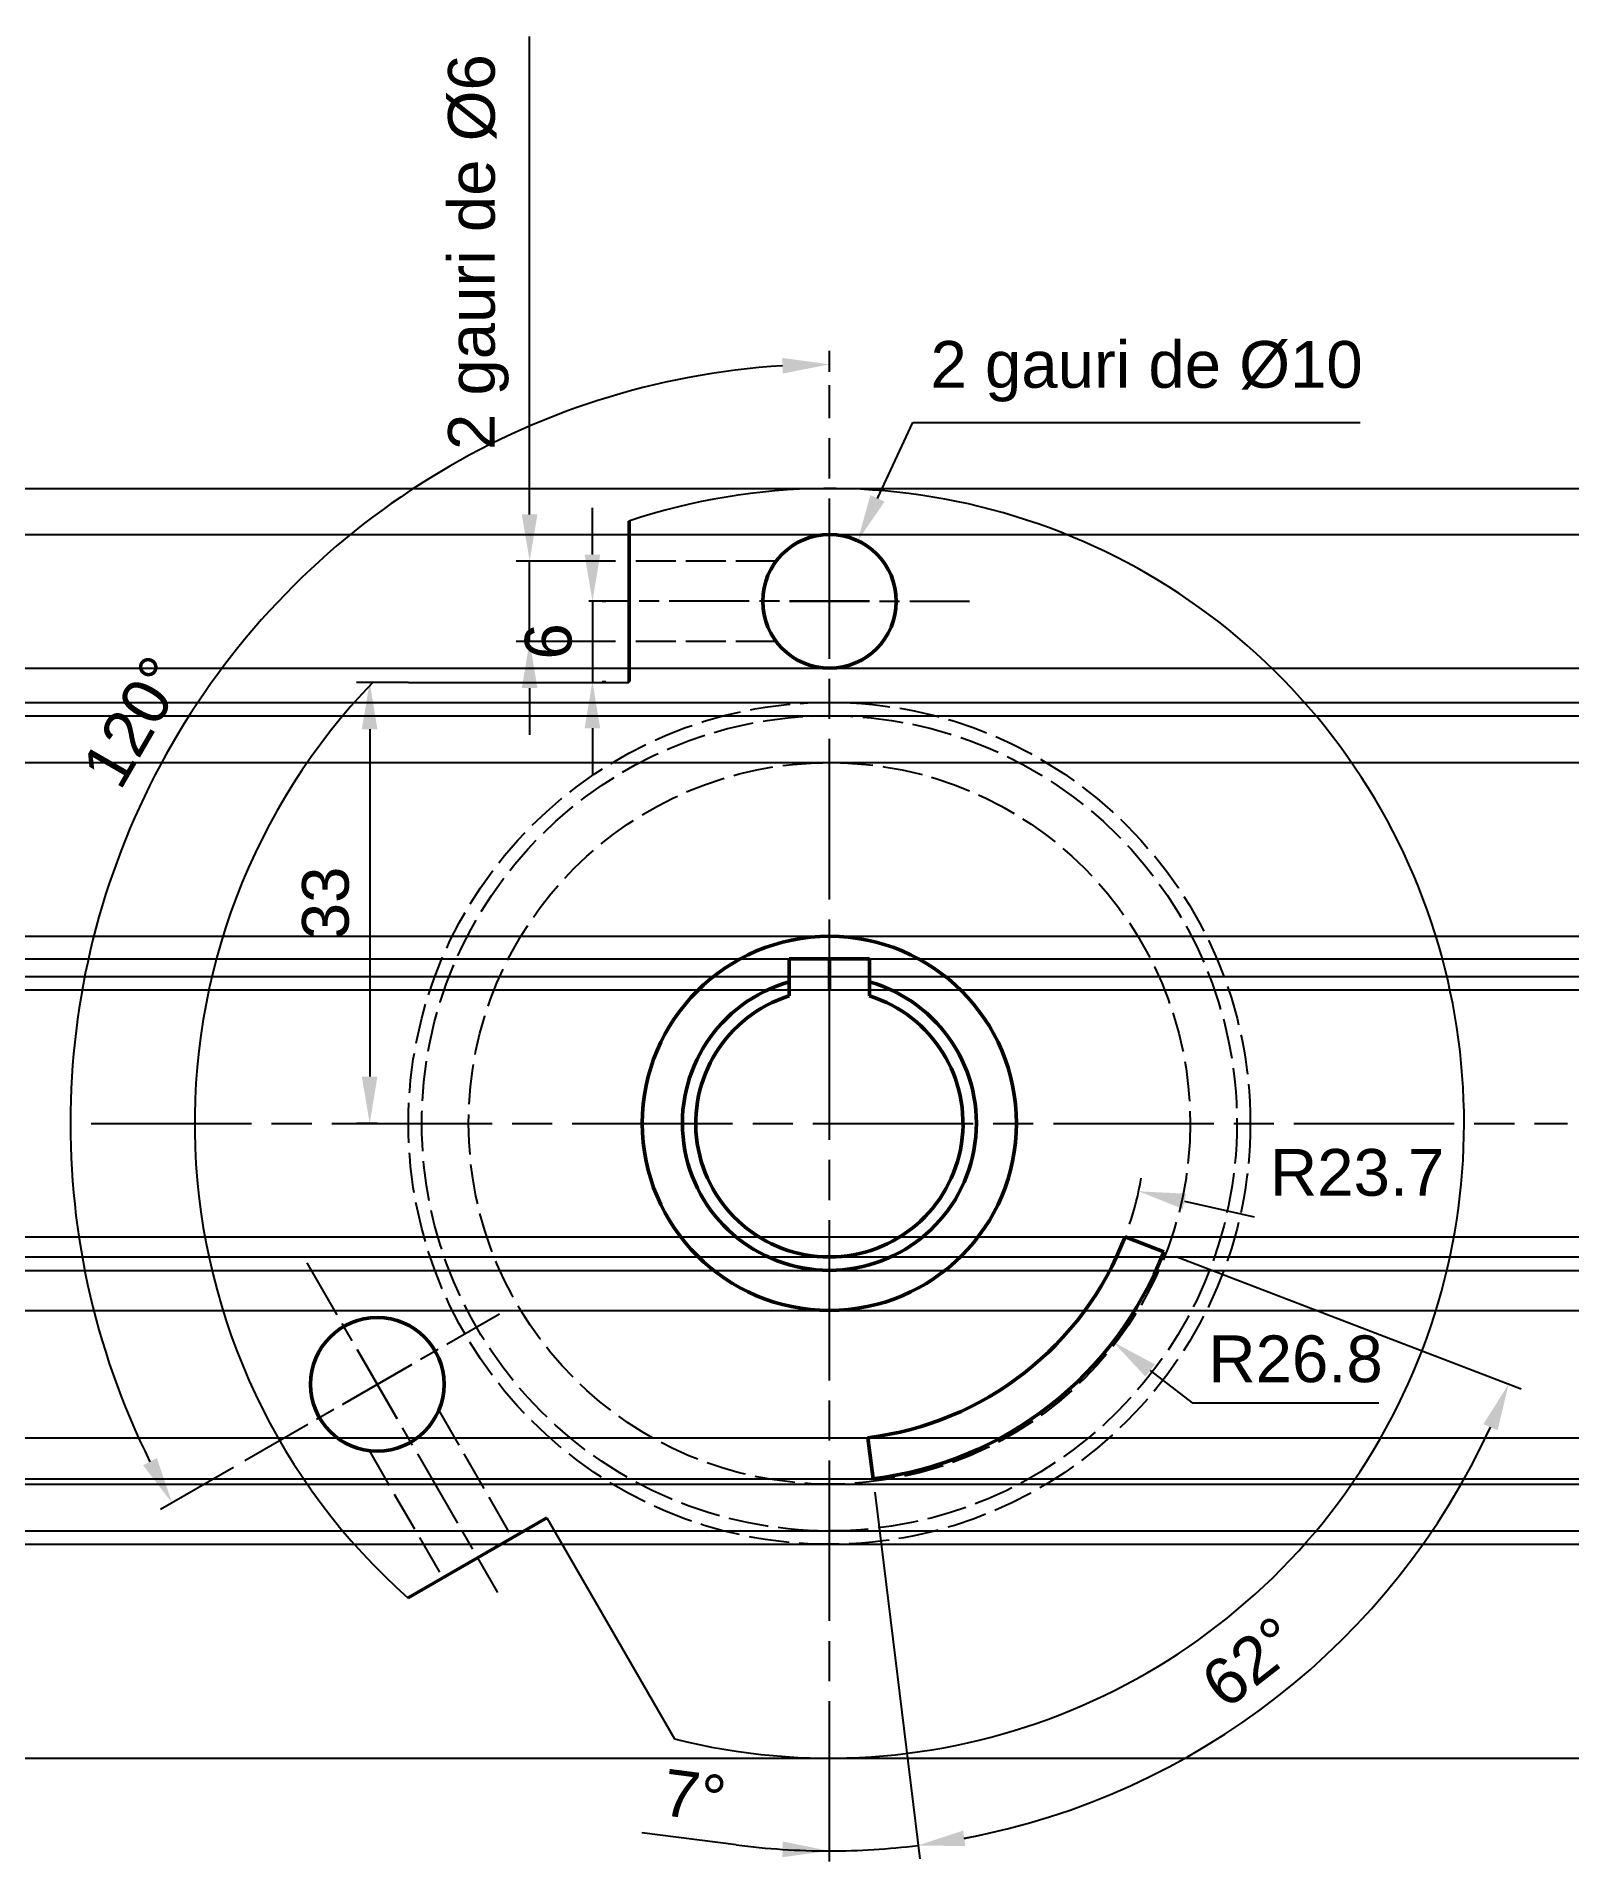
# Model space of a CAD drawing. Header units: millimetres. Extents: x 1887 to 2210, y 1297 to 1434.
# Drawn here: x 1887 to 2001.6, y 1297.3 to 1433.8 of the extents above.
import ezdxf

# ---------------------------------------------------------------- set-up
doc = ezdxf.new("R2010")
doc.units = ezdxf.units.MM
for name, pattern in [('AM_ISO02W050', [7.5, 6, -1.5]), ('AM_ISO02W050x2', [3.75, 3, -0.75]), ('AM_ISO08W050', [18, 12, -1.5, 3, -1.5]), ('AM_ISO08W050x2', [9, 6, -0.75, 1.5, -0.75]), ('Amconstr', [9999, 9999, 0])]:
    doc.linetypes.add(name, pattern=pattern)
for name, color, linetype, lineweight in [('AM_0', 7, 'Continuous', 50), ('AM_3', 6, 'AM_ISO02W050', 25), ('AM_5', 3, 'Continuous', 25), ('AM_7', 4, 'AM_ISO08W050', 25), ('AM_CL', 1, 'Amconstr', 25)]:
    doc.layers.add(name, color=color, linetype=linetype, lineweight=lineweight)
doc.styles.get("Standard").update_dxf_attribs({"font": 'arial.ttf'})
doc.dimstyles.new('AM_ISO$0', dxfattribs={"dimtxt": 3.5, "dimasz": 3.5, "dimexe": 1, "dimexo": 1, "dimgap": 1.5, "dimtad": 1, "dimdsep": 46, "dimtxsty": 'Standard', "dimcen": 0, "dimclrd": 256, "dimclre": 256, "dimclrt": 2, "dimadec": 0, "dimazin": 2, "dimtp": 0.1, "dimtm": 0.1, "dimtfac": 0.71, "dimtdec": 3, "dimtmove": 0, "dimatfit": 3, "dimfxl": 1, "dimlwd": -1, "dimlwe": -1, "dimarcsym": 1})
doc.dimstyles.new('AM_ISO$2', dxfattribs={"dimtxt": 3.5, "dimasz": 3.5, "dimexe": 1, "dimexo": 1, "dimgap": 1.5, "dimtad": 1, "dimdsep": 46, "dimtxsty": 'Standard', "dimcen": 0, "dimclrd": 256, "dimclre": 256, "dimclrt": 2, "dimadec": 0, "dimazin": 2, "dimtp": 0.1, "dimtm": 0.1, "dimtfac": 0.71, "dimtdec": 3, "dimtmove": 0, "dimatfit": 3, "dimfxl": 1, "dimlwd": -1, "dimlwe": -1, "dimarcsym": 1})
doc.dimstyles.new('AM_ISO$3', dxfattribs={"dimtxt": 3.5, "dimasz": 3.5, "dimexe": 1, "dimexo": 1, "dimgap": 1.5, "dimtad": 1, "dimtoh": 1, "dimdsep": 46, "dimtxsty": 'Standard', "dimcen": 0, "dimclrd": 256, "dimclre": 256, "dimclrt": 2, "dimadec": 0, "dimazin": 2, "dimtp": 0.1, "dimtm": 0.1, "dimtfac": 0.71, "dimtdec": 3, "dimtofl": 0, "dimtmove": 0, "dimatfit": 0, "dimfxl": 1, "dimlwd": -1, "dimlwe": -1, "dimarcsym": 1})
doc.dimstyles.new('AM_ISO$4', dxfattribs={"dimtxt": 3.5, "dimasz": 3.5, "dimexe": 1, "dimexo": 1, "dimgap": 1.5, "dimtad": 1, "dimtoh": 1, "dimdsep": 46, "dimtxsty": 'Standard', "dimcen": 0, "dimclrd": 256, "dimclre": 256, "dimclrt": 2, "dimadec": 0, "dimazin": 2, "dimtp": 0.1, "dimtm": 0.1, "dimtfac": 0.71, "dimtdec": 3, "dimtofl": 0, "dimtmove": 0, "dimatfit": 0, "dimfxl": 1, "dimlwd": -1, "dimlwe": -1, "dimarcsym": 1})

# ---------------------------------------------------------------- blocks, each defined once
blk = doc.blocks.new('*U4')
at = {"layer": 'AM_0'}
blk.add_line((-3.19, 6), (-3.19, -6), dxfattribs=at)
blk.add_circle((11.81, 0), 5, dxfattribs=at)
at = {"layer": 'AM_3', "linetype": 'AM_ISO02W050x2'}
for p, q in [((7.81, 3), (-3.19, 3)), ((7.81, -3), (-3.19, -3))]:
    blk.add_line(p, q, dxfattribs=at)
at = {"layer": 'AM_7', "linetype": 'AM_ISO08W050x2'}
for p, q in [((14.81, 0), (-6.19, 0)), ((8.81, 0), (22.29, 0))]:
    blk.add_line(p, q, dxfattribs=at)
blk = doc.blocks.new('*U5')
at = {"layer": 'AM_0', "color": 0, "linetype": 'ByBlock', "lineweight": -2, "transparency": 16777216}
blk.add_blockref('*U4', (1934.58, 1391.58), dxfattribs=at)
at = {"layer": 'AM_0', "color": 0, "linetype": 'ByBlock', "lineweight": -2, "transparency": 16777216, "rotation": 120}
blk.add_blockref('*U4', (1918.45, 1322.76), dxfattribs=at)
blk = doc.blocks.new('*D6')
at = {"layer": 'AM_5', "linetype": 'ByBlock', "transparency": 16777216}
for p, q in [((1946.38, 1408.75), (1946.38, 1410.31)), ((1901.78, 1326.76), (1896.32, 1323.61))]:
    blk.add_line(p, q, dxfattribs=at)
blk.add_arc((1946.38, 1352.51), 56.8, 93.5311, 206.4689, dxfattribs=at)
at = {"layer": 'AM_5', "transparency": 16777216}
for points in [[(1942.86, 1409.79), (1942.9, 1408.62), (1946.38, 1409.31)], [(1896.05, 1327.47), (1895.02, 1326.92), (1897.19, 1324.11)]]:
    blk.add_solid(points, dxfattribs=at)
at = {"layer": 'Defpoints', "color": 0, "transparency": 16777216}
for p in [(1946.38, 1407.75), (1909.87, 1396.03), (1915.14, 1334.48), (1902.65, 1327.26), (1946.38, 1297.28)]:
    blk.add_point(p, dxfattribs=at)
at = {"layer": 'AM_5', "color": 2, "transparency": 16777216, "insert": (1894.34, 1382.56), "char_height": 3.5, "attachment_point": 5, "rotation": 60}
blk.add_mtext('120°', dxfattribs=at)
blk = doc.blocks.new('*D7')
at = {"layer": 'AM_5', "linetype": 'ByBlock', "transparency": 16777216}
for p, q in [((1912.55, 1385.51), (1910.98, 1385.51)), ((1911.98, 1382.01), (1911.98, 1356.01)), ((1912.55, 1352.51), (1910.98, 1352.51))]:
    blk.add_line(p, q, dxfattribs=at)
at = {"layer": 'AM_5', "transparency": 16777216}
for points in [[(1911.39, 1382.01), (1912.56, 1382.01), (1911.98, 1385.51)], [(1911.39, 1356.01), (1912.56, 1356.01), (1911.98, 1352.51)]]:
    blk.add_solid(points, dxfattribs=at)
at = {"layer": 'Defpoints', "color": 0, "transparency": 16777216}
for p in [(1913.55, 1385.51), (1911.98, 1352.51), (1913.55, 1352.51)]:
    blk.add_point(p, dxfattribs=at)
at = {"layer": 'AM_5', "color": 2, "transparency": 16777216, "insert": (1908.69, 1369.01), "char_height": 3.5, "attachment_point": 5, "rotation": 90}
blk.add_mtext('33', dxfattribs=at)
blk = doc.blocks.new('*D8')
at = {"layer": 'AM_5', "linetype": 'ByBlock', "transparency": 16777216}
blk.add_line((1972.95, 1346.68), (1978.16, 1345.53), dxfattribs=at)
blk.add_arc((1946.38, 1352.51), 23.7, 341.4175, 350.0263, dxfattribs=at)
at = {"layer": 'AM_5', "transparency": 16777216}
blk.add_solid([(1973.07, 1347.25), (1972.82, 1346.11), (1969.53, 1347.43)], dxfattribs=at)
at = {"layer": 'Defpoints', "color": 0, "transparency": 16777216}
for p in [(1946.38, 1352.51), (1969.53, 1347.43)]:
    blk.add_point(p, dxfattribs=at)
at = {"layer": 'AM_5', "color": 2, "transparency": 16777216, "insert": (1985.88, 1348.82), "char_height": 3.5, "attachment_point": 5}
blk.add_mtext('R23.7', dxfattribs=at)
blk = doc.blocks.new('*D9')
at = {"layer": 'AM_5', "linetype": 'ByBlock', "transparency": 16777216}
for p, q in [((1970.38, 1334.02), (1973.54, 1331.59)), ((1973.54, 1331.59), (1987.49, 1331.59))]:
    blk.add_line(p, q, dxfattribs=at)
at = {"layer": 'AM_5', "transparency": 16777216}
blk.add_solid([(1970.74, 1334.48), (1970.03, 1333.56), (1967.61, 1336.16)], dxfattribs=at)
at = {"layer": 'Defpoints', "color": 0, "transparency": 16777216}
for p in [(1946.38, 1352.51), (1967.61, 1336.16)]:
    blk.add_point(p, dxfattribs=at)
at = {"layer": 'AM_5', "color": 2, "transparency": 16777216, "insert": (1981.27, 1334.87), "char_height": 3.5, "attachment_point": 5}
blk.add_mtext('R26.8', dxfattribs=at)
blk = doc.blocks.new('*D10')
at = {"layer": 'AM_5', "linetype": 'ByBlock', "transparency": 16777216}
for p, q in [((1949.77, 1324.92), (1953.14, 1297.48)), ((1939.4, 1298.52), (1932.34, 1299.43))]:
    blk.add_line(p, q, dxfattribs=at)
for start, end in [(280.684, 284.3679), (262.6283, 270), (262.6321, 266.316), (270, 277)]:
    blk.add_arc((1946.38, 1352.51), 54.44, start, end, dxfattribs=at)
at = {"layer": 'AM_5', "transparency": 16777216}
for points in [[(1942.9, 1298.77), (1942.86, 1297.6), (1946.38, 1298.07)], [(1956.56, 1298.44), (1956.38, 1299.59), (1953.02, 1298.48)]]:
    blk.add_solid(points, dxfattribs=at)
at = {"layer": 'Defpoints', "color": 0, "transparency": 16777216}
for p in [(1946.38, 1407.75), (1949.27, 1328.99), (1949.65, 1325.91), (1950.81, 1298.25), (1946.38, 1297.28)]:
    blk.add_point(p, dxfattribs=at)
at = {"layer": 'AM_5', "color": 2, "transparency": 16777216, "insert": (1936.28, 1302.2), "char_height": 3.5, "attachment_point": 5, "rotation": 352.6283}
blk.add_mtext('7°', dxfattribs=at)
blk = doc.blocks.new('*D11')
at = {"layer": 'AM_5', "linetype": 'ByBlock', "transparency": 16777216}
for p, q in [((1972.33, 1342.55), (1998.15, 1332.64)), ((1949.77, 1324.92), (1953.14, 1297.48))]:
    blk.add_line(p, q, dxfattribs=at)
blk.add_arc((1946.38, 1352.51), 54.45, 280.6836, 335.3164, dxfattribs=at)
at = {"layer": 'AM_5', "transparency": 16777216}
for points in [[(1995.32, 1330), (1996.39, 1329.55), (1997.21, 1333)], [(1956.56, 1298.43), (1956.39, 1299.58), (1953.02, 1298.47)]]:
    blk.add_solid(points, dxfattribs=at)
at = {"layer": 'Defpoints', "color": 0, "transparency": 16777216}
for p in [(1968.51, 1344.02), (1971.4, 1342.91), (1949.27, 1328.99), (1949.65, 1325.91), (1971.66, 1304.29)]:
    blk.add_point(p, dxfattribs=at)
at = {"layer": 'AM_5', "color": 2, "transparency": 16777216, "insert": (1977.88, 1312.2), "char_height": 3.5, "attachment_point": 5, "rotation": 38}
blk.add_mtext('62°', dxfattribs=at)
blk = doc.blocks.new('*D12')
at = {"layer": 'AM_5', "linetype": 'ByBlock', "transparency": 16777216}
for p, q in [((1949.98, 1399.28), (1952.63, 1404.95)), ((1952.63, 1404.95), (1986.1, 1404.95))]:
    blk.add_line(p, q, dxfattribs=at)
at = {"layer": 'AM_5', "transparency": 16777216}
blk.add_solid([(1949.45, 1399.53), (1950.51, 1399.04), (1948.5, 1396.11)], dxfattribs=at)
at = {"layer": 'Defpoints', "color": 0, "transparency": 16777216}
for p in [(1948.5, 1396.11), (1944.26, 1387.05)]:
    blk.add_point(p, dxfattribs=at)
at = {"layer": 'AM_5', "color": 2, "transparency": 16777216, "insert": (1970.12, 1408.78), "char_height": 3.5, "attachment_point": 5}
blk.add_mtext('2 gauri de %%C10', dxfattribs=at)
blk = doc.blocks.new('*D13')
at = {"layer": 'AM_5', "linetype": 'ByBlock', "transparency": 16777216}
for p, q in [((1923.95, 1398.08), (1923.95, 1433.84)), ((1930.38, 1394.58), (1922.95, 1394.58)), ((1923.95, 1388.58), (1923.95, 1394.58)), ((1930.38, 1388.58), (1922.95, 1388.58)), ((1923.95, 1385.08), (1923.95, 1381.58))]:
    blk.add_line(p, q, dxfattribs=at)
at = {"layer": 'AM_5', "transparency": 16777216}
for points in [[(1923.36, 1398.08), (1924.53, 1398.08), (1923.95, 1394.58)], [(1923.36, 1385.08), (1924.53, 1385.08), (1923.95, 1388.58)]]:
    blk.add_solid(points, dxfattribs=at)
at = {"layer": 'Defpoints', "color": 0, "transparency": 16777216}
for p in [(1923.95, 1394.58), (1931.38, 1394.58), (1931.38, 1388.58)]:
    blk.add_point(p, dxfattribs=at)
at = {"layer": 'AM_5', "color": 2, "transparency": 16777216, "insert": (1920.12, 1417.71), "char_height": 3.5, "attachment_point": 5, "rotation": 90}
blk.add_mtext('2 gauri de %%C6', dxfattribs=at)
blk = doc.blocks.new('*D14')
at = {"layer": 'AM_5', "linetype": 'ByBlock', "transparency": 16777216}
for p, q in [((1928.65, 1395.08), (1928.65, 1398.58)), ((1928.65, 1391.58), (1928.65, 1385.58)), ((1929.38, 1391.58), (1929.65, 1391.58)), ((1929.38, 1385.58), (1929.65, 1385.58)), ((1928.65, 1382.08), (1928.65, 1378.58))]:
    blk.add_line(p, q, dxfattribs=at)
at = {"layer": 'AM_5', "transparency": 16777216}
for points in [[(1928.06, 1395.08), (1929.23, 1395.08), (1928.65, 1391.58)], [(1928.06, 1382.08), (1929.23, 1382.08), (1928.65, 1385.58)]]:
    blk.add_solid(points, dxfattribs=at)
at = {"layer": 'Defpoints', "color": 0, "transparency": 16777216}
for p in [(1928.38, 1391.58), (1928.38, 1385.58), (1928.65, 1385.58)]:
    blk.add_point(p, dxfattribs=at)
at = {"layer": 'AM_5', "color": 2, "transparency": 16777216, "insert": (1925.36, 1388.58), "char_height": 3.5, "attachment_point": 5, "rotation": 90}
blk.add_mtext('6', dxfattribs=at)

msp = doc.modelspace()

# ---------------------------------------------------------------- linework, layer by layer
for p, q in [((1914.881, 1385.514), (1912.216, 1385.514)), ((1914.881, 1385.514), (1931.381, 1385.514)), ((1931.381, 1385.584), (1931.381, 1385.514)), ((1931.381, 1385.514), (1931.381, 1385.584)), ((1925.242, 1322.989), (1934.791, 1306.45))]:
    msp.add_line(p, q)
for start, end in [(255.87726, 108.40848), (135.99375, 228.40848)]:
    msp.add_arc((1946.381, 1352.514), 47.5, start, end)
at = {"layer": 'AM_0'}
for p, q in [((1949.381, 1364.814), (1943.381, 1364.814)), ((1943.381, 1364.814), (1943.381, 1362.054)), ((1946.381, 1362.514), (1946.381, 1364.814)), ((1946.381, 1364.814), (1949.381, 1364.814)), ((1949.381, 1364.814), (1949.381, 1362.054)), ((1968.506, 1344.021), (1971.401, 1342.91)), ((1949.269, 1328.991), (1949.647, 1325.914))]:
    msp.add_line(p, q, dxfattribs=at)
msp.add_circle((1946.381, 1352.514), 14, dxfattribs=at)
for radius, start, end in [(11, 105.82662, 74.17338), (10, 107.4576, 72.5424), (23.7, 277, 339), (26.8, 277, 339)]:
    msp.add_arc((1946.381, 1352.514), radius, start, end, dxfattribs=at)
at = {"layer": 'AM_3', "linetype": 'AM_ISO02W050x2'}
for radius in [31.5, 30.5, 27]:
    msp.add_circle((1946.381, 1352.514), radius, dxfattribs=at)
at = {"layer": 'AM_7'}
for p, q in [((1946.381, 1297.276), (1946.381, 1407.753)), ((1891.142, 1352.514), (2001.619, 1352.514))]:
    msp.add_line(p, q, dxfattribs=at)
at = {"layer": 'AM_7', "linetype": 'AM_ISO08W050x2'}
for p, q in [((1909.947, 1331.48), (1921.699, 1338.264)), ((1915.144, 1334.48), (1902.646, 1327.264))]:
    msp.add_line(p, q, dxfattribs=at)
at = {"layer": 'AM_CL'}
for p in [(2200.29, 1400.014), (1946.381, 1396.584), (1946.381, 1386.584), (1946.381, 1384.014), (2172.29, 1383.014), (1946.381, 1379.514), (1946.381, 1366.514), (1946.381, 1364.814), (2172.29, 1363.514), (1946.381, 1362.514), (1968.506, 1344.021), (1946.381, 1342.514), (2172.29, 1341.514), (1946.381, 1338.514), (1949.269, 1328.991), (1949.647, 1325.914), (1946.381, 1325.514), (2172.29, 1322.014), (1946.381, 1321.014), (2200.29, 1305.014)]:
    msp.add_xline(p, (1, 0), dxfattribs=at)

# ---------------------------------------------------------------- block references
at = {"layer": 'AM_0'}
msp.add_blockref('*U5', (0, 0), dxfattribs=at)

# ---------------------------------------------------------------- dimensions: what is measured, and where the dimension line sits
at = {"layer": 'AM_5'}
for base, p1, p2, override, picture, middle in [((1923.948, 1394.584), (1931.381, 1388.584), (1931.381, 1394.584), {"dimpost": '2 gauri de %%C<>'}, '*D13', (1920.119, 1417.714)), ((1928.646, 1385.584), (1928.381, 1391.584), (1928.381, 1385.584), {"dimpost": ''}, '*D14', (1925.359, 1388.584)), ((1911.978, 1352.514), (1913.548, 1385.514), (1913.548, 1352.514), {"dimpost": ''}, '*D7', (1908.69, 1369.014))]:
    dim = msp.add_linear_dim(base=base, p1=p1, p2=p2, angle=90, dimstyle='AM_ISO$0', override=override, dxfattribs=at)
    dim.commit()
    dim.dimension.update_dxf_attribs({"geometry": picture, "text_midpoint": middle})
dim = msp.add_diameter_dim_2p(p1=(1944.262, 1387.055), p2=(1948.499, 1396.113), dimstyle='AM_ISO$3', override={"dimpost": '2 gauri de %%C<>'}, dxfattribs=at)
dim.commit()
dim.dimension.update_dxf_attribs({"geometry": '*D12', "text_midpoint": (1970.117, 1404.952), "dimtype": 163})
for base, line2, picture, middle in [((1909.87, 1396.026), ((1915.144, 1334.48), (1902.646, 1327.264)), '*D6', (1894.343, 1382.558)), ((1950.81, 1298.251), ((1949.269, 1328.991), (1949.647, 1325.914)), '*D10', (1936.282, 1302.2))]:
    dim = msp.add_angular_dim_2l(base=base, line1=((1946.381, 1297.276), (1946.381, 1407.753)), line2=line2, dimstyle='AM_ISO$2', override={"dimpost": ''}, dxfattribs=at)
    dim.commit()
    dim.dimension.update_dxf_attribs({"geometry": picture, "text_midpoint": middle})
dim = msp.add_radius_dim(center=(1946.381, 1352.514), mpoint=(1969.528, 1347.429), dimstyle='AM_ISO$4', override={"dimpost": ''}, dxfattribs=at)
dim.commit()
dim.dimension.update_dxf_attribs({"geometry": '*D8', "text_midpoint": (1985.879, 1345.533), "dimtype": 164})
dim = msp.add_radius_dim(center=(1946.381, 1352.514), mpoint=(1967.61, 1336.157), dimstyle='AM_ISO$4', dxfattribs=at)
dim.commit()
dim.dimension.update_dxf_attribs({"geometry": '*D9', "text_midpoint": (1981.268, 1331.585), "dimtype": 164})
dim = msp.add_angular_dim_2l(base=(1971.663, 1304.29), line1=((1968.506, 1344.021), (1971.401, 1342.91)), line2=((1949.269, 1328.991), (1949.647, 1325.914)), dimstyle='AM_ISO$2', dxfattribs=at)
dim.commit()
dim.dimension.update_dxf_attribs({"geometry": '*D11', "text_midpoint": (1977.879, 1312.198)})

doc.saveas('drawing.dxf')
